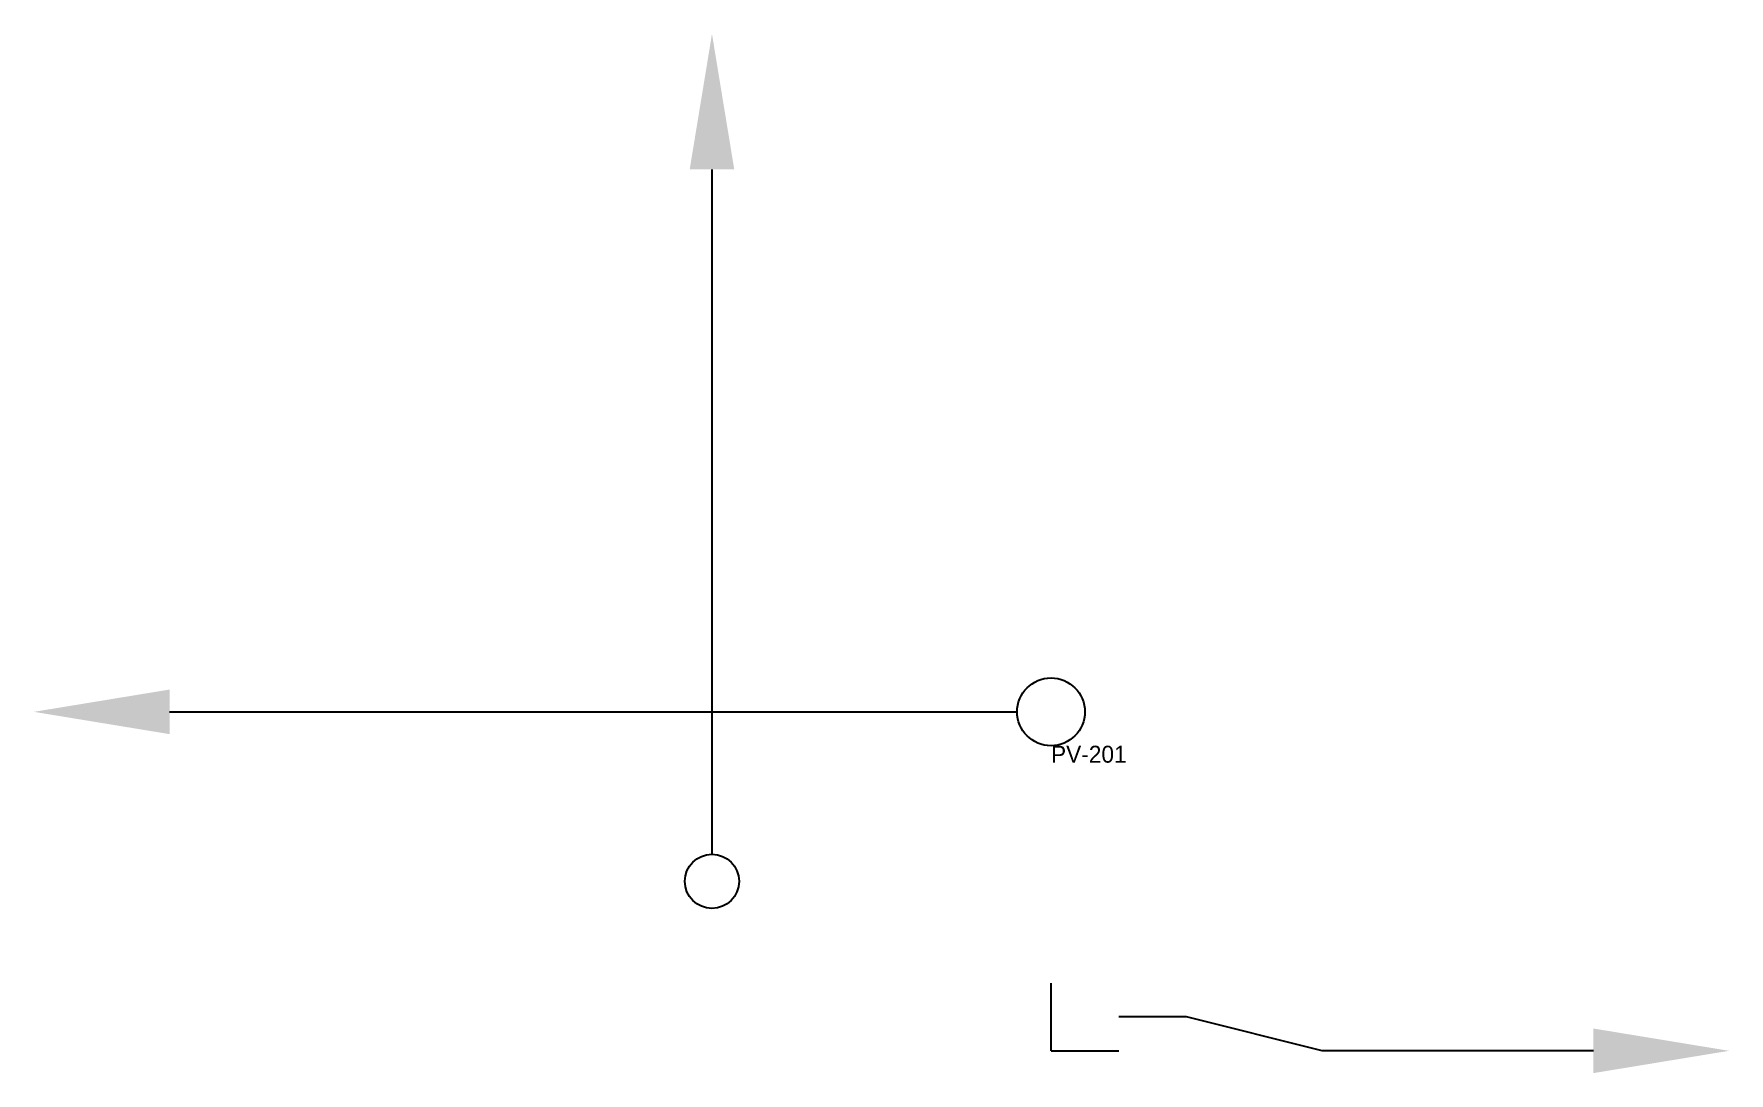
# Model space of a CAD drawing. Header units: metres. Extents: x -20 to 30, y -0.7 to 30.
import ezdxf
from ezdxf import colors
from ezdxf.entities.mleader import LeaderData, LeaderLine
from ezdxf.math import Vec2, Vec3

# ---------------------------------------------------------------- set-up
doc = ezdxf.new("R2010")
doc.units = ezdxf.units.M
for name, color, linetype in [('ANNOT', 7, 'Continuous'), ('ATTR', 7, 'Continuous'), ('SYM_A', 7, 'Continuous'), ('SYM_B', 7, 'Continuous')]:
    doc.layers.add(name, color=color, linetype=linetype)

# ---------------------------------------------------------------- blocks, each defined once
blk = doc.blocks.new('VALVE_BLOCK')
at = {"layer": 'SYM_A'}
blk.add_circle((0, 0), 1, dxfattribs=at)
at = {"layer": 'ATTR'}
blk.add_attdef('TAG', (0, -1.5), '', height=0.5, dxfattribs=at)
blk = doc.blocks.new('JUNCTION_BLOCK')
at = {"layer": 'SYM_B'}
for q in [(0, 2), (2, 0)]:
    blk.add_line((0, 0), q, dxfattribs=at)

msp = doc.modelspace()

# ---------------------------------------------------------------- leaders
at = {"layer": 'ANNOT'}
ml = msp.add_multileader_block('Standard', dxfattribs=at)
ml.set_content('VALVE_BLOCK', scale=0.8)
ml.set_leader_properties(linetype='ByLayer')
ml.build(insert=Vec2(0, 0))
ml.multileader.update_dxf_attribs({"has_dogleg": 0, "text_attachment_direction": 1})
ctx = ml.context
ctx.base_point = Vec3(-0.8, 5)
notes = []
notes.append((ctx, [(0, (1, 1, 1), (0, 5.8), (-1, 0), 8, [(0, [(0, 30), (0, 18)], 0, [])])]))
ctx.block.insert = Vec3(0, 5)
ml = msp.add_multileader_block('Standard', dxfattribs=at)
ml.set_content('VALVE_BLOCK')
ml.set_attribute('TAG', 'PV-201')
ml.set_leader_properties(linetype='ByLayer')
ml.build(insert=Vec2(0, 0))
ctx = ml.context
ctx.base_point = Vec3(9, 10)
notes.append((ctx, [(0, (1, 1, 0), (1, 10), (1, 0), 8, [(0, [(-20, 10), (-5, 10)], 0, [])])]))
ctx.block.insert = Vec3(10, 10)
ml = msp.add_multileader_block('Standard', dxfattribs=at)
ml.set_content('JUNCTION_BLOCK')
ml.set_leader_properties(linetype='ByLayer')
ml.build(insert=Vec2(0, 0))
ml.multileader.update_dxf_attribs({"dogleg_length": 2, "block_connection_type": 1})
ctx = ml.context
ctx.base_point, ctx.landing_gap_size = Vec3(10, 1), 0
notes.append((ctx, [(0, (1, 1, 0), (14, 1), (-1, 0), 2, [(0, [(30, 0), (18, 0)], 0, [])])]))
ctx.block.insert = Vec3(10, 0)
for ctx, leaders in notes:
    for number, flags, end, landing, length, lines in leaders:
        leader = LeaderData()
        leader.index, (leader.has_last_leader_line, leader.has_dogleg_vector, leader.attachment_direction) = number, flags
        leader.last_leader_point, leader.dogleg_vector, leader.dogleg_length = Vec3(end), Vec3(landing), length
        for number, points, colour, breaks in lines:
            line = LeaderLine()
            line.index, line.vertices, line.color, line.breaks = number, Vec3.list(points), colors.encode_raw_color(colour), breaks
            leader.lines.append(line)
        ctx.leaders.append(leader)

doc.saveas('drawing.dxf')
